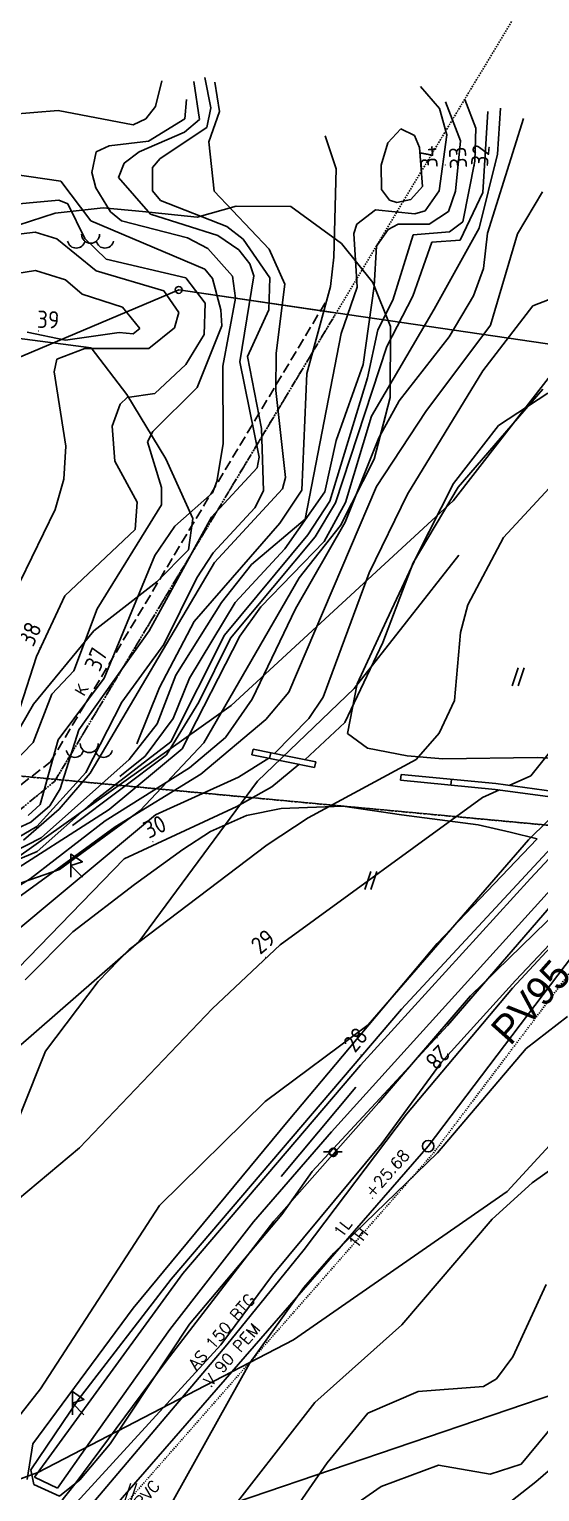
# Model space of a CAD drawing. Header units: metres. Extents: x 139929 to 142176, y 6401995 to 6404420.
# Drawn here: x 140669.6 to 140714, y 6402336.5 to 6402463.5 of the extents above; entities that cross this region are included whole.
import ezdxf
from ezdxf.enums import TextEntityAlignment as Align

# ---------------------------------------------------------------- set-up
doc = ezdxf.new("R2010")
doc.units = ezdxf.units.M
doc.header["$LTSCALE"] = 0.5
for name, pattern in [('DASHED', [0.75, 0.5, -0.25]), ('DASHED2', [0.375, 0.25, -0.125]), ('DGN Style 3', [2.464518, 1.76037, -0.704148]), ('HIDDEN2', [0.1875, 0.125, -0.0625]), ('PHANTOM', [2.5, 1.25, -0.25, 0.25, -0.25, 0.25, -0.25])]:
    doc.linetypes.add(name, pattern=pattern)
doc.layers.get('0').update_dxf_attribs({"color": 1})
for name, color, linetype in [('GE_EL_DETALJ', 250, 'Continuous'), ('M-BEF-BELYSNINGSSTOLPE', 4, 'Continuous'), ('M-BEF-DIKE', 4, 'Dike5'), ('M-BEF-EL', 4, 'ELLEDNING'), ('M-BEF-EL-LUFT', 4, 'ELLEDNING'), ('M-BEF-EL-TEXT', 1, 'Continuous'), ('M-BEF-FORNFYND', 4, 'Continuous'), ('M-BEF-MARKLINJE', 4, 'Continuous'), ('M-BEF-MUR', 4, 'Continuous'), ('M-BEF-NIVÅKURVA-PRIMÄR-0.5M', 12, 'Continuous'), ('M-BEF-NIVÅKURVA-PRIMÄR-1.0M', 12, 'Continuous'), ('M-BEF-OPTO-INFO', 4, 'Continuous'), ('M-BEF-STOLPAR', 4, 'Continuous'), ('M-BEF-TELE', 4, 'TELELEDNING'), ('M-BEF-TELE-INFO', 4, 'Continuous'), ('M-BEF-TELE-TEXT', 1, 'Continuous'), ('M-BEF-VA-S', 4, 'Continuous'), ('M-BEF-VA-TEXT', 1, 'Continuous'), ('M-BEF-VA-V', 4, 'HIDDEN2'), ('M-GR-FASTIGHETSGRÄNS', 3, 'PHANTOM'), ('M-GR-RÄTTIGHETSGRÄNS', 3, 'DASHED')]:
    doc.layers.add(name, color=color, linetype=linetype)
for name, color, linetype, lineweight in [('PRI_LED_LUFTLED_ELNÄT', 249, 'Continuous', 18), ('PRI_MARKSLAG_ÄNG', 100, 'Continuous', 18), ('PRI_VATTEN_DIKE', 170, 'Continuous', 18), ('PRI_VATTEN_PIL', 170, 'Vattenpil', 18)]:
    doc.layers.add(name, color=color, linetype=linetype, lineweight=lineweight)
doc.styles.add('ISO', font='iso.shx', dxfattribs={"height": 2.5})
doc.styles.add('ROMANS', font='romans')
doc.styles.get("Standard").update_dxf_attribs({"font": 'simplex8.shx'})
doc.styles.add('Style-font35', font='font35.shx')
doc.styles.add('Style-font38', font='font38.shx')
doc.linetypes.add('Dike5', pattern='A,1.5,["|",Standard,S=0.5,R=75,X=0,Y=0],1e-06,["|",Standard,S=0.5,R=105,X=0,Y=0],-0.75', length=2.250001)
doc.linetypes.add('ELLEDNING', pattern='A,3,-0.5,["E",Standard,S=0.5,R=0,X=0,Y=-0.25],-0.5', length=4)
doc.linetypes.add('TELELEDNING', pattern='A,3,-0.5,["T",Standard,S=0.5,R=0,X=0,Y=-0.25],-0.5', length=4)
doc.linetypes.add('Vattenpil', pattern='A,0,10,[107,sma.shx,S=1,R=0,X=0,Y=0],0', length=10)

# ---------------------------------------------------------------- blocks, each defined once
blk = doc.blocks.new('PRI_P_FORNL')
blk.add_polyline3d([(-0.166667, -0.5, 0), (-0.166667, 1.5, 0), (0.833333, 0.833334, 0), (-0.166667, 0.5, 0), (0.833333, -0.5, 0)])
blk = doc.blocks.new('PRI_L_ALLM')
for points in [[(-0.3, 0, 0), (-0.8, 0, 0)], [(0.8, 0, 0), (0.3, 0, 0)]]:
    blk.add_polyline3d(points)
blk.add_circle((0, 0), 0.3)
blk = doc.blocks.new('PRI_L_STAM')
blk.add_circle((0, 0), 0.3)
blk = doc.blocks.new('PRI_M_BERG')
for centre, radius, start, end in [((-1.25, 0.43), 0.765, 192.2902, 347.7098), ((0, 0.87), 0.784, 180, 0), ((1.25, 0.43), 0.765, 192.2902, 347.7098)]:
    blk.add_arc(centre, radius, start, end)
blk = doc.blocks.new('PRI_M_ÅKER')
for points in [[(0.26, 1.56, 0), (-0.26, 0, 0)], [(0.78, 1.56, 0), (0.26, 0, 0)]]:
    blk.add_polyline3d(points)
blk = doc.blocks.new('PRI_M_ÄNG')
for points in [[(0.26, 1.56, 0), (-0.26, 0, 0)], [(0.78, 1.56, 0), (0.26, 0, 0)]]:
    blk.add_polyline3d(points)
blk = doc.blocks.new('BAS104DEC101')
at = {"layer": 'GE_EL_DETALJ', "linetype": 'Continuous'}
blk.add_lwpolyline([(0.5, 0), (0.5, 0.05), (0.49, 0.1), (0.48, 0.15), (0.46, 0.2), (0.43, 0.25), (0.41, 0.3), (0.37, 0.33), (0.33, 0.37), (0.3, 0.41), (0.25, 0.43), (0.2, 0.46), (0.15, 0.48), (0.1, 0.49), (0.05, 0.5), (0, 0.5), (-0.05, 0.5), (-0.1, 0.49), (-0.15, 0.48), (-0.2, 0.46), (-0.25, 0.43), (-0.3, 0.41), (-0.33, 0.37), (-0.37, 0.33), (-0.41, 0.3), (-0.43, 0.25), (-0.46, 0.2), (-0.48, 0.15), (-0.49, 0.1), (-0.5, 0.05), (-0.5, 0), (-0.5, -0.05), (-0.49, -0.1), (-0.48, -0.15), (-0.46, -0.2), (-0.43, -0.25), (-0.41, -0.3), (-0.37, -0.33), (-0.33, -0.37), (-0.3, -0.41), (-0.25, -0.43), (-0.2, -0.46), (-0.15, -0.48), (-0.1, -0.49), (-0.05, -0.5), (0, -0.5), (0.05, -0.5), (0.1, -0.49), (0.15, -0.48), (0.2, -0.46), (0.25, -0.43), (0.3, -0.41), (0.33, -0.37), (0.37, -0.33), (0.41, -0.3), (0.43, -0.25), (0.46, -0.2), (0.48, -0.15), (0.49, -0.1), (0.5, -0.05), (0.5, 0)], dxfattribs=at)
blk = doc.blocks.new('BRUNN')
blk.add_circle((0, 0), 0.5)
blk = doc.blocks.new('PRI_NIVÅ_HÖJDPKT')
at = {"color": 0, "linetype": 'Continuous', "lineweight": -3}
blk.add_circle((183, 184), 0.0005, dxfattribs=at)

msp = doc.modelspace()

# ---------------------------------------------------------------- linework, layer by layer
at = {"layer": 'M-BEF-DIKE'}
for p, q in [((140713.2, 6402389.72), (140718.57, 6402395.51)), ((140698.42, 6402373.53), (140713.2, 6402389.72)), ((140715.18, 6402389.02), (140701.93, 6402374.4)), ((140701.93, 6402374.4), (140695.91, 6402367.74)), ((140682.97, 6402355.44), (140698.42, 6402373.53)), ((140698.01, 6402371.61), (140691.51, 6402363.85)), ((140695.91, 6402367.74), (140689.13, 6402359.92)), ((140689.13, 6402359.92), (140681.84, 6402350.57)), ((140670.09, 6402337.76), (140682.97, 6402355.44)), ((140681.84, 6402350.57), (140674.89, 6402340.79)), ((140674.89, 6402340.79), (140672.08, 6402336.78)), ((140672.08, 6402336.78), (140670.09, 6402337.76))]:
    msp.add_line(p, q, dxfattribs=at)
at = {"layer": 'M-BEF-EL', "flags": 128}
msp.add_lwpolyline([(140673.87, 6402327.17), (140670.39, 6402329.64), (140669.66, 6402329.09), (140674.61, 6402334.84), (140686.79, 6402349.23), (140693.53, 6402357.52), (140702.42, 6402369.26), (140711.62, 6402380.21), (140721.18, 6402390.5)], dxfattribs=at)
at = {"layer": 'M-BEF-EL-LUFT', "lineweight": -3}
for p, q in [((140682.62, 6402440.83), (140652.73, 6402428.19)), ((140739.87, 6402432.48), (140682.62, 6402440.83)), ((140654.1, 6402324.2), (140746.74, 6402355.66))]:
    msp.add_line(p, q, dxfattribs=at)
at = {"layer": 'M-BEF-MARKLINJE'}
for p, q in [((140671.89, 6402447.48, 37.87), (140676.04, 6402447.96, 37.24)), ((140676.04, 6402447.96, 37.24), (140679.47, 6402447.63, 36.53)), ((140684.23, 6402447.15, 35.75), (140687.6, 6402448.09, 35.15)), ((140687.6, 6402448.09, 35.15), (140692.37, 6402448.06, 34.74)), ((140692.37, 6402448.06, 34.74), (140696.77, 6402444.86, 33.97)), ((140667.59, 6402446.1, 38.2), (140671.89, 6402447.48, 37.87)), ((140679.47, 6402447.63, 36.53), (140684.23, 6402447.15, 35.75)), ((140696.77, 6402444.86, 33.97), (140699.49, 6402441.46, 33.36)), ((140699.49, 6402441.46, 33.36), (140701.02, 6402437.65, 32.72)), ((140675, 6402435.8, 37.87), (140665.93, 6402436.98, 38.03)), ((140701.02, 6402437.65, 32.72), (140701.01, 6402431.5, 32.42)), ((140706.47, 6402422.52), (140717.67, 6402436.93)), ((140678.1, 6402431.74, 37.67), (140675, 6402435.8, 37.87)), ((140681.5, 6402426.17, 36.92), (140678.1, 6402431.74, 37.67)), ((140701.01, 6402431.5, 32.42), (140699.6, 6402426.13, 32.44)), ((140710.42, 6402429.06, 29.99), (140714.71, 6402431.86, 30)), ((140706.51, 6402424.02, 29.93), (140710.42, 6402429.06, 29.99)), ((140683.85, 6402420.99, 36.52), (140681.5, 6402426.17, 36.92)), ((140699.6, 6402426.13, 32.44), (140696.69, 6402420.36, 32.27)), ((140703.32, 6402417.74, 29.93), (140706.51, 6402424.02, 29.93)), ((140687.17, 6402404.74), (140706.47, 6402422.52)), ((140683.48, 6402418.25, 36.37), (140683.85, 6402420.99, 36.52)), ((140696.69, 6402420.36, 32.27), (140693.1, 6402415.84, 33.26)), ((140680.73, 6402415.47, 36.55), (140683.48, 6402418.25, 36.37)), ((140700.67, 6402412.13, 29.9), (140703.32, 6402417.74, 29.93)), ((140675.24, 6402411.24, 37.55), (140680.73, 6402415.47, 36.55)), ((140693.1, 6402415.84, 33.26), (140684.79, 6402401.49, 31.13)), ((140670.01, 6402404.85, 37.42), (140675.24, 6402411.24, 37.55)), ((140698.14, 6402406.64, 29.83), (140700.67, 6402412.13, 29.9)), ((140697.29, 6402402.3, 29.8), (140698.14, 6402406.64, 29.83)), ((140666.63, 6402399.04, 37.25), (140670.01, 6402404.85, 37.42)), ((140667.23, 6402390.57), (140687.17, 6402404.74)), ((140699.02, 6402401.05, 29.5), (140697.29, 6402402.3, 29.8)), ((140684.79, 6402401.49, 31.13), (140679.28, 6402395.62, 30.99)), ((140702.46, 6402400.38, 29.42), (140699.02, 6402401.05, 29.5)), ((140705.58, 6402400.11, 29.27), (140702.46, 6402400.38, 29.42)), ((140713.76, 6402400.23, 28.81), (140705.58, 6402400.11, 29.27)), ((140719.53, 6402399.88, 28.65), (140713.76, 6402400.23, 28.81)), ((140688.51, 6402395.19, 29.61), (140691.51, 6402395.8, 29.59)), ((140691.51, 6402395.8, 29.59), (140696.88, 6402396.01, 29.36)), ((140696.88, 6402396.01, 29.36), (140701.99, 6402395.24, 29.14)), ((140679.28, 6402395.62, 30.99), (140672.27, 6402390.51, 31.06)), ((140685.39, 6402393.8, 29.63), (140688.51, 6402395.19, 29.61)), ((140701.99, 6402395.24, 29.14), (140708.65, 6402394.37, 28.79)), ((140682.99, 6402392.23, 29.64), (140685.39, 6402393.8, 29.63)), ((140708.65, 6402394.37, 28.79), (140711.42, 6402393.75, 28.65)), ((140711.42, 6402393.75, 28.65), (140713.77, 6402393.17, 28.56)), ((140678.77, 6402389.2, 29.68), (140682.99, 6402392.23, 29.64)), ((140713.77, 6402393.17, 28.56), (140705.07, 6402384.07, 28.55)), ((140672.27, 6402390.51, 31.06), (140667.76, 6402388.94, 31.15)), ((140673.43, 6402385.09, 29.7), (140678.77, 6402389.2, 29.68)), ((140707.99, 6402379.54, 28.17), (140717.05, 6402388.38, 28.31)), ((140732.41, 6402385.65), (140711.15, 6402362.55)), ((140669.28, 6402380.92, 29.78), (140673.43, 6402385.09, 29.7)), ((140705.07, 6402384.07, 28.55), (140692.12, 6402368.68, 28.39)), ((140700.01, 6402370.27, 28.14), (140707.99, 6402379.54, 28.17)), ((140690.9, 6402359.98, 28.11), (140700.01, 6402370.27, 28.14)), ((140692.12, 6402368.68, 28.39), (140678.66, 6402352.43, 28.32)), ((140711.15, 6402362.55), (140692.6, 6402349.67)), ((140681.54, 6402347.81, 27.93), (140690.9, 6402359.98, 28.11)), ((140678.66, 6402352.43, 28.32), (140669.95, 6402340.65, 28.21)), ((140692.6, 6402349.67), (140670.37, 6402338.15)), ((140673.58, 6402337.15, 28.04), (140681.54, 6402347.81, 27.93)), ((140669.95, 6402340.65, 28.21), (140669.46, 6402337.54, 28.15)), ((140670.37, 6402338.15), (140646.96, 6402329.59)), ((140670.59, 6402333.39, 28.1), (140673.58, 6402337.15, 28.04))]:
    msp.add_line(p, q, dxfattribs=at)
at = {"layer": 'M-BEF-MARKLINJE', "lineweight": -3}
for p, q in [((140675, 6402435.8), (140665.93, 6402436.98)), ((140678.1, 6402431.74), (140675, 6402435.8)), ((140681.5, 6402426.17), (140678.1, 6402431.74)), ((140700.61, 6402430), (140699.6, 6402426.13)), ((140683.85, 6402420.99), (140681.5, 6402426.17)), ((140699.6, 6402426.13), (140696.69, 6402420.36)), ((140703.32, 6402417.74), (140705.14, 6402421.32)), ((140683.48, 6402418.25), (140683.85, 6402420.99)), ((140696.69, 6402420.36), (140693.1, 6402415.84)), ((140680.73, 6402415.47), (140683.48, 6402418.25)), ((140700.67, 6402412.13), (140703.32, 6402417.74)), ((140675.24, 6402411.24), (140680.73, 6402415.47)), ((140693.1, 6402415.84), (140684.79, 6402401.49)), ((140670.01, 6402404.85), (140675.24, 6402411.24)), ((140698.14, 6402406.64), (140700.67, 6402412.13)), ((140697.29, 6402402.3), (140698.14, 6402406.64)), ((140666.63, 6402399.04), (140670.01, 6402404.85)), ((140699.02, 6402401.05), (140697.29, 6402402.3)), ((140684.79, 6402401.49), (140679.28, 6402395.62)), ((140702.46, 6402400.38), (140699.02, 6402401.05)), ((140705.58, 6402400.11), (140702.46, 6402400.38)), ((140713.76, 6402400.23), (140705.58, 6402400.11)), ((140716.19, 6402400.08), (140713.76, 6402400.23)), ((140688.51, 6402395.19), (140691.51, 6402395.8)), ((140691.51, 6402395.8), (140696.88, 6402396.01)), ((140696.88, 6402396.01), (140701.99, 6402395.24)), ((140679.28, 6402395.62), (140672.27, 6402390.51)), ((140685.39, 6402393.8), (140688.51, 6402395.19)), ((140701.99, 6402395.24), (140708.65, 6402394.37)), ((140682.99, 6402392.23), (140685.39, 6402393.8)), ((140708.65, 6402394.37), (140711.42, 6402393.75)), ((140711.42, 6402393.75), (140713.77, 6402393.17)), ((140678.77, 6402389.2), (140682.99, 6402392.23)), ((140713.77, 6402393.17), (140705.07, 6402384.07)), ((140672.27, 6402390.51), (140667.76, 6402388.94)), ((140673.43, 6402385.09), (140678.77, 6402389.2)), ((140707.99, 6402379.54), (140717.05, 6402388.38)), ((140669.28, 6402380.92), (140673.43, 6402385.09)), ((140705.07, 6402384.07), (140692.12, 6402368.68)), ((140700.01, 6402370.27), (140707.99, 6402379.54)), ((140690.9, 6402359.98), (140700.01, 6402370.27)), ((140692.12, 6402368.68), (140678.66, 6402352.43)), ((140681.54, 6402347.81), (140690.9, 6402359.98)), ((140678.66, 6402352.43), (140669.95, 6402340.65)), ((140673.58, 6402337.15), (140681.54, 6402347.81)), ((140669.95, 6402340.65), (140669.46, 6402337.54)), ((140670.59, 6402333.39), (140673.58, 6402337.15))]:
    msp.add_line(p, q, dxfattribs=at)
at = {"layer": 'M-BEF-MARKLINJE', "lineweight": -3, "ltscale": 0.8}
for p, q in [((140706.97, 6402417.8), (140697.88, 6402406.21)), ((140697.88, 6402406.21), (140689.48, 6402398.17)), ((140689.48, 6402398.17), (140679.16, 6402384.24)), ((140679.16, 6402384.24), (140668.42, 6402374.89)), ((140713.66, 6402337.34), (140721.53, 6402344.14)), ((140705.19, 6402330.71), (140713.66, 6402337.34))]:
    msp.add_line(p, q, dxfattribs=at)
at = {"layer": 'M-BEF-MUR'}
for p, q in [((140688.98, 6402400.47), (140689.08, 6402400.96)), ((140689.08, 6402400.96), (140692.22, 6402400.31)), ((140692.12, 6402399.82), (140688.98, 6402400.47)), ((140690.51, 6402400.15), (140690.62, 6402400.64)), ((140694.43, 6402399.35), (140692.12, 6402399.82)), ((140692.22, 6402400.31), (140694.53, 6402399.84)), ((140694.53, 6402399.84), (140694.43, 6402399.35)), ((140701.9, 6402398.26, 29.95), (140701.95, 6402398.76, 29.95)), ((140701.95, 6402398.76, 29.95), (140710.19, 6402397.96, 29.41)), ((140706.28, 6402397.83, 29.67), (140706.33, 6402398.33, 29.67)), ((140710.13, 6402397.46, 29.41), (140701.9, 6402398.26, 29.95)), ((140715.13, 6402396.79, 29.03), (140710.13, 6402397.46, 29.41)), ((140710.19, 6402397.96, 29.41), (140715.23, 6402397.28, 29.03))]:
    msp.add_line(p, q, dxfattribs=at)
at = {"layer": 'M-BEF-MUR', "lineweight": -3}
for p, q in [((140688.98, 6402400.47), (140689.08, 6402400.96)), ((140689.08, 6402400.96), (140692.22, 6402400.31)), ((140692.12, 6402399.82), (140688.98, 6402400.47)), ((140690.51, 6402400.15), (140690.62, 6402400.64)), ((140694.43, 6402399.35), (140692.12, 6402399.82)), ((140692.22, 6402400.31), (140694.53, 6402399.84)), ((140694.53, 6402399.84), (140694.43, 6402399.35)), ((140701.9, 6402398.26), (140701.95, 6402398.76)), ((140701.95, 6402398.76), (140710.19, 6402397.96)), ((140706.28, 6402397.83), (140706.33, 6402398.33)), ((140710.13, 6402397.46), (140701.9, 6402398.26)), ((140715.13, 6402396.79), (140710.13, 6402397.46)), ((140710.19, 6402397.96), (140715.23, 6402397.28))]:
    msp.add_line(p, q, dxfattribs=at)
at = {"layer": 'M-BEF-NIVÅKURVA-PRIMÄR-0.5M', "linetype": 'Continuous', "lineweight": -3}
for p, q in [((140680.59, 6402456.74, 37.5), (140681.15, 6402458.98, 37.5)), ((140684.42, 6402455.62, 36.5), (140683.93, 6402458.92, 36.5)), ((140686.15, 6402456.31, 35.5), (140685.77, 6402458.85, 35.5)), ((140679.77, 6402455.69, 37.5), (140680.59, 6402456.74, 37.5)), ((140707.12, 6402453.76, 33.5), (140705.8, 6402457.15, 33.5)), ((140667.9, 6402456.06, 37.5), (140672.14, 6402456.41, 37.5)), ((140672.14, 6402456.41, 37.5), (140678.65, 6402455.17, 37.5)), ((140678.65, 6402455.17, 37.5), (140679.77, 6402455.69, 37.5)), ((140683.11, 6402454.53, 36.5), (140684.42, 6402455.62, 36.5)), ((140685.25, 6402453.67, 35.5), (140686.15, 6402456.31, 35.5)), ((140709.05, 6402449.29, 32.5), (140709.48, 6402456.31, 32.5)), ((140709.46, 6402445.75, 31.5), (140712.57, 6402455.72, 31.5)), ((140679.17, 6402452.82, 36.5), (140683.11, 6402454.53, 36.5)), ((140696.29, 6402451.35, 34.5), (140695.36, 6402454.21, 34.5)), ((140701.91, 6402454.81, 34.5), (140700.8, 6402453.6, 34.5)), ((140703.11, 6402454.22, 34.5), (140701.91, 6402454.81, 34.5)), ((140703.54, 6402453.18, 34.5), (140703.11, 6402454.22, 34.5)), ((140685.69, 6402449.41, 35.5), (140685.25, 6402453.67, 35.5)), ((140700.8, 6402453.6, 34.5), (140700.2, 6402451.65, 34.5)), ((140703.82, 6402449.81, 34.5), (140703.54, 6402453.18, 34.5)), ((140706.68, 6402449.39, 33.5), (140707.12, 6402453.76, 33.5)), ((140677.38, 6402450.58, 36.5), (140677.87, 6402451.83, 36.5)), ((140677.87, 6402451.83, 36.5), (140679.17, 6402452.82, 36.5)), ((140672.38, 6402450.28, 37.5), (140665.62, 6402451.25, 37.5)), ((140680.16, 6402447.39, 36.5), (140677.38, 6402450.58, 36.5)), ((140696.11, 6402443.66, 34.5), (140696.29, 6402451.35, 34.5)), ((140700.2, 6402451.65, 34.5), (140700.25, 6402449.54, 34.5)), ((140674.97, 6402446.82, 37.5), (140672.38, 6402450.28, 37.5)), ((140690.47, 6402444.37, 35.5), (140685.69, 6402449.41, 35.5)), ((140700.25, 6402449.54, 34.5), (140700.94, 6402448.61, 34.5)), ((140702.78, 6402448.68, 34.5), (140703.82, 6402449.81, 34.5)), ((140706.07, 6402447.64, 33.5), (140706.68, 6402449.39, 33.5)), ((140707.07, 6402445.14, 32.5), (140709.05, 6402449.29, 32.5)), ((140700.94, 6402448.61, 34.5), (140701.58, 6402448.42, 34.5)), ((140701.58, 6402448.42, 34.5), (140702.78, 6402448.68, 34.5)), ((140684.88, 6402442.62, 37.5), (140674.97, 6402446.82, 37.5)), ((140686.01, 6402445.55, 36.5), (140680.16, 6402447.39, 36.5)), ((140704.38, 6402446.53, 33.5), (140706.07, 6402447.64, 33.5)), ((140670.14, 6402445.84, 38.5), (140661.34, 6402444.81, 38.5)), ((140672.04, 6402445.25, 38.5), (140670.14, 6402445.84, 38.5)), ((140687.85, 6402444.31, 36.5), (140686.01, 6402445.55, 36.5)), ((140699.81, 6402444.62, 33.5), (140700.81, 6402446.08, 33.5)), ((140700.81, 6402446.08, 33.5), (140701.69, 6402446.53, 33.5)), ((140701.69, 6402446.53, 33.5), (140704.38, 6402446.53, 33.5)), ((140709.1, 6402442.69, 31.5), (140709.46, 6402445.75, 31.5)), ((140675.45, 6402442.47, 38.5), (140672.04, 6402445.25, 38.5)), ((140688.79, 6402443.1, 36.5), (140687.85, 6402444.31, 36.5)), ((140691.84, 6402441.34, 35.5), (140690.47, 6402444.37, 35.5)), ((140699.6, 6402441.15, 33.5), (140699.81, 6402444.62, 33.5)), ((140702.97, 6402440.29, 32.5), (140704.63, 6402444.96, 32.5)), ((140704.63, 6402444.96, 32.5), (140707.07, 6402445.14, 32.5)), ((140689.16, 6402442.06, 36.5), (140688.79, 6402443.1, 36.5)), ((140695.8, 6402441.12, 34.5), (140696.11, 6402443.66, 34.5)), ((140681.33, 6402440.74, 38.5), (140675.45, 6402442.47, 38.5)), ((140685.56, 6402441.81, 37.5), (140684.88, 6402442.62, 37.5)), ((140686.29, 6402439.09, 37.5), (140685.56, 6402441.81, 37.5)), ((140687.93, 6402434.59, 36.5), (140689.16, 6402442.06, 36.5)), ((140708.25, 6402440.3, 31.5), (140709.1, 6402442.69, 31.5)), ((140682.64, 6402438.88, 38.5), (140681.33, 6402440.74, 38.5)), ((140691.09, 6402435.34, 35.5), (140691.84, 6402441.34, 35.5)), ((140693.74, 6402433.56, 34.5), (140695.8, 6402441.12, 34.5)), ((140698.64, 6402434.34, 33.5), (140699.6, 6402441.15, 33.5)), ((140700.71, 6402435.9, 32.5), (140702.97, 6402440.29, 32.5)), ((140706.12, 6402436.75, 31.5), (140708.25, 6402440.3, 31.5)), ((140713.4, 6402439.44, 30.5), (140715.71, 6402440.33, 30.5)), ((140686.36, 6402437.71, 37.5), (140686.29, 6402439.09, 37.5)), ((140709.06, 6402433.79, 30.5), (140713.4, 6402439.44, 30.5)), ((140682.25, 6402437.53, 38.5), (140682.64, 6402438.88, 38.5)), ((140684.21, 6402432.35, 37.5), (140686.36, 6402437.71, 37.5)), ((140680.02, 6402435.74, 38.5), (140682.25, 6402437.53, 38.5)), ((140701.78, 6402431.2, 31.5), (140706.12, 6402436.75, 31.5)), ((140672.04, 6402434.82, 38.5), (140674.45, 6402435.73, 38.5)), ((140674.45, 6402435.73, 38.5), (140680.02, 6402435.74, 38.5)), ((140691.06, 6402432.1, 35.5), (140691.09, 6402435.34, 35.5)), ((140696.24, 6402422.33, 32.5), (140700.71, 6402435.9, 32.5)), ((140671.8, 6402433.71, 38.5), (140672.04, 6402434.82, 38.5)), ((140689.62, 6402426.3, 36.5), (140687.93, 6402434.59, 36.5)), ((140696.3, 6402427.74, 33.5), (140698.64, 6402434.34, 33.5)), ((140672.81, 6402427.26, 38.5), (140671.8, 6402433.71, 38.5)), ((140693.32, 6402423.45, 34.5), (140693.74, 6402433.56, 34.5)), ((140702.5, 6402423.08, 30.5), (140709.06, 6402433.79, 30.5)), ((140680.36, 6402428.53, 37.5), (140684.21, 6402432.35, 37.5)), ((140691.89, 6402424.53, 35.5), (140691.06, 6402432.1, 35.5)), ((140700.01, 6402427.97, 31.5), (140701.78, 6402431.2, 31.5)), ((140679.91, 6402427.63, 37.5), (140680.36, 6402428.53, 37.5)), ((140681.12, 6402423.68, 37.5), (140679.91, 6402427.63, 37.5)), ((140695.31, 6402423.29, 33.5), (140696.3, 6402427.74, 33.5)), ((140697.09, 6402420.67, 31.5), (140700.01, 6402427.97, 31.5)), ((140672.64, 6402424.39, 38.5), (140672.81, 6402427.26, 38.5)), ((140689.44, 6402425.38, 36.5), (140689.62, 6402426.3, 36.5)), ((140685.46, 6402421.09, 36.5), (140689.44, 6402425.38, 36.5)), ((140671.89, 6402421.77, 38.5), (140672.64, 6402424.39, 38.5)), ((140691.65, 6402423.57, 35.5), (140691.89, 6402424.53, 35.5)), ((140710.85, 6402419.34, 29.5), (140715.2, 6402424.03, 29.5)), ((140681.12, 6402422.16, 37.5), (140681.12, 6402423.68, 37.5)), ((140685.72, 6402417.15, 35.5), (140691.65, 6402423.57, 35.5)), ((140691.41, 6402420.57, 34.5), (140693.32, 6402423.45, 34.5)), ((140691.85, 6402418.35, 33.5), (140695.31, 6402423.29, 33.5)), ((140699.18, 6402416.27, 30.5), (140702.5, 6402423.08, 30.5)), ((140665.01, 6402407.67, 38.5), (140671.89, 6402421.77, 38.5)), ((140675.54, 6402413.13, 37.5), (140681.12, 6402422.16, 37.5)), ((140694.48, 6402419.4, 32.5), (140696.24, 6402422.33, 32.5)), ((140680.06, 6402411.22, 36.5), (140685.46, 6402421.09, 36.5)), ((140683.95, 6402412.03, 34.5), (140691.41, 6402420.57, 34.5)), ((140692.78, 6402413.14, 31.5), (140697.09, 6402420.67, 31.5)), ((140687.12, 6402410.58, 32.5), (140694.48, 6402419.4, 32.5)), ((140707.76, 6402413.48, 29.5), (140710.85, 6402419.34, 29.5)), ((140687.52, 6402413.69, 33.5), (140691.85, 6402418.35, 33.5)), ((140674.91, 6402398.86, 35.5), (140685.72, 6402417.15, 35.5)), ((140695.17, 6402405.47, 30.5), (140699.18, 6402416.27, 30.5)), ((140683.55, 6402407.11, 33.5), (140687.52, 6402413.69, 33.5)), ((140673.5, 6402407.76, 37.5), (140675.54, 6402413.13, 37.5)), ((140688.99, 6402405.29, 31.5), (140692.78, 6402413.14, 31.5)), ((140707.11, 6402411.09, 29.5), (140707.76, 6402413.48, 29.5)), ((140673.94, 6402402.63, 36.5), (140680.06, 6402411.22, 36.5)), ((140680.94, 6402406.31, 34.5), (140683.95, 6402412.03, 34.5)), ((140706.6, 6402405.17, 29.5), (140707.11, 6402411.09, 29.5)), ((140684.38, 6402405.02, 32.5), (140687.12, 6402410.58, 32.5)), ((140671.59, 6402405.73, 37.5), (140673.5, 6402407.76, 37.5)), ((140678.97, 6402401.42, 34.5), (140680.94, 6402406.31, 34.5)), ((140682.14, 6402403.61, 33.5), (140683.55, 6402407.11, 33.5)), ((140669.98, 6402401.54, 37.5), (140671.59, 6402405.73, 37.5)), ((140681.55, 6402400.45, 32.5), (140684.38, 6402405.02, 32.5)), ((140686.68, 6402401.96, 31.5), (140688.99, 6402405.29, 31.5)), ((140693.93, 6402403.62, 30.5), (140695.17, 6402405.47, 30.5)), ((140705.26, 6402402.34, 29.5), (140706.6, 6402405.17, 29.5)), ((140679.69, 6402400.36, 33.5), (140682.14, 6402403.61, 33.5)), ((140690.94, 6402400.58, 30.5), (140693.93, 6402403.62, 30.5)), ((140672.31, 6402397.52, 36.5), (140673.94, 6402402.63, 36.5)), ((140703.26, 6402400.05, 29.5), (140705.26, 6402402.34, 29.5)), ((140667.15, 6402398.65, 37.5), (140669.98, 6402401.54, 37.5)), ((140683.56, 6402399.33, 31.5), (140686.68, 6402401.96, 31.5)), ((140673.39, 6402394.33, 32.5), (140681.55, 6402400.45, 32.5)), ((140677.5, 6402398.58, 33.5), (140679.69, 6402400.36, 33.5)), ((140687.81, 6402398.51, 30.5), (140690.44, 6402400.17, 30.5)), ((140693.86, 6402394.98, 29.5), (140703.26, 6402400.05, 29.5)), ((140672.22, 6402395.74, 35.5), (140674.91, 6402398.86, 35.5)), ((140676.23, 6402394.74, 31.5), (140683.56, 6402399.33, 31.5)), ((140680.61, 6402395.25, 30.5), (140687.81, 6402398.51, 30.5)), ((140671.42, 6402396.03, 36.5), (140672.31, 6402397.52, 36.5)), ((140669.78, 6402394.61, 36.5), (140671.42, 6402396.03, 36.5)), ((140713.01, 6402393.09, 28.5), (140716.42, 6402396.42, 28.5)), ((140666.62, 6402383.62, 30.5), (140680.61, 6402395.25, 30.5)), ((140667.87, 6402393.74, 36.5), (140669.78, 6402394.61, 36.5)), ((140669.14, 6402393.05, 35.5), (140672.22, 6402395.74, 35.5)), ((140669.72, 6402389.69, 31.5), (140676.23, 6402394.74, 31.5)), ((140690.31, 6402392.66, 29.5), (140693.86, 6402394.98, 29.5)), ((140678.3, 6402383.56, 29.5), (140690.31, 6402392.66, 29.5)), ((140699.08, 6402377.02, 28.5), (140713.01, 6402393.09, 28.5)), ((140660.93, 6402384.29, 31.5), (140669.72, 6402389.69, 31.5)), ((140675.61, 6402380.77, 29.5), (140678.3, 6402383.56, 29.5)), ((140671.05, 6402374.74, 29.5), (140675.61, 6402380.77, 29.5)), ((140690.13, 6402370.37, 28.5), (140699.08, 6402377.02, 28.5)), ((140716.41, 6402377.73, 28.5), (140712.83, 6402374.96, 28.5)), ((140666.7, 6402363.9, 29.5), (140671.05, 6402374.74, 29.5)), ((140712.83, 6402374.96, 28.5), (140705.1, 6402365.91, 28.5)), ((140680.95, 6402361.32, 28.5), (140690.13, 6402370.37, 28.5)), ((140705.1, 6402365.91, 28.5), (140696.09, 6402357.2, 28.5)), ((140670.61, 6402345.41, 28.5), (140680.95, 6402361.32, 28.5)), ((140696.09, 6402357.2, 28.5), (140693.48, 6402354.21, 28.5)), ((140693.48, 6402354.21, 28.5), (140688.77, 6402347.61, 28.5)), ((140714.56, 6402354.46, 29.5), (140711.67, 6402348.19, 29.5)), ((140688.77, 6402347.61, 28.5), (140681.34, 6402334.26, 28.5)), ((140711.67, 6402348.19, 29.5), (140710.24, 6402346.27, 29.5)), ((140710.24, 6402346.27, 29.5), (140709.11, 6402345.62, 29.5)), ((140665.17, 6402338.51, 28.5), (140670.61, 6402345.41, 28.5)), ((140703.42, 6402345.17, 29.5), (140699.06, 6402343.3, 29.5)), ((140709.11, 6402345.62, 29.5), (140703.42, 6402345.17, 29.5)), ((140699.06, 6402343.3, 29.5), (140695.52, 6402338.99, 29.5)), ((140695.52, 6402338.99, 29.5), (140689.23, 6402329.91, 29.5))]:
    msp.add_line(p, q, dxfattribs=at)
at = {"layer": 'M-BEF-NIVÅKURVA-PRIMÄR-1.0M', "linetype": 'Continuous', "lineweight": -3}
for p, q in [((140685.4, 6402456.64, 36), (140684.88, 6402459.26, 36)), ((140705.27, 6402456.58, 34), (140703.63, 6402458.5, 34)), ((140683.16, 6402455.67, 37), (140683.31, 6402457.37, 37)), ((140708.45, 6402454.88, 33), (140707.48, 6402457.36, 33)), ((140680, 6402453.74, 37), (140683.16, 6402455.67, 37)), ((140685.05, 6402454.93, 36), (140685.4, 6402456.64, 36)), ((140705.93, 6402454.29, 34), (140705.27, 6402456.58, 34)), ((140710.33, 6402452.6, 32), (140710.59, 6402456.62, 32)), ((140681, 6402452.25, 36), (140685.05, 6402454.93, 36)), ((140705.25, 6402449.43, 34), (140705.93, 6402454.29, 34)), ((140708.34, 6402452.01, 33), (140708.45, 6402454.88, 33)), ((140675.45, 6402452.82, 37), (140676.58, 6402453.35, 37)), ((140676.58, 6402453.35, 37), (140680, 6402453.74, 37)), ((140675.07, 6402451.03, 37), (140675.45, 6402452.82, 37)), ((140680.35, 6402451.46, 36), (140681, 6402452.25, 36)), ((140707.32, 6402446.73, 33), (140708.34, 6402452.01, 33)), ((140708.73, 6402446.19, 32), (140710.33, 6402452.6, 32)), ((140675.41, 6402449.7, 37), (140675.07, 6402451.03, 37)), ((140680.34, 6402449.42, 36), (140680.35, 6402451.46, 36)), ((140676.69, 6402447.6, 37), (140675.41, 6402449.7, 37)), ((140681.05, 6402448.58, 36), (140680.34, 6402449.42, 36)), ((140704.04, 6402447.69, 34), (140705.25, 6402449.43, 34)), ((140712.05, 6402445.71, 31), (140714.24, 6402449.34, 31)), ((140672.2, 6402448.63, 38), (140664.97, 6402447.95, 38)), ((140672.98, 6402448.3, 38), (140672.2, 6402448.63, 38)), ((140674.47, 6402445.3, 38), (140672.98, 6402448.3, 38)), ((140686.81, 6402446.33, 36), (140681.05, 6402448.58, 36)), ((140677.64, 6402446.82, 37), (140676.69, 6402447.6, 37)), ((140683.38, 6402445.36, 37), (140677.64, 6402446.82, 37)), ((140698.11, 6402446.54, 34), (140699.73, 6402447.77, 34)), ((140699.73, 6402447.77, 34), (140703.14, 6402447.44, 34)), ((140703.14, 6402447.44, 34), (140704.04, 6402447.69, 34)), ((140706.16, 6402445.86, 33), (140707.32, 6402446.73, 33)), ((140685.14, 6402444.42, 37), (140683.38, 6402445.36, 37)), ((140688.22, 6402445.23, 36), (140686.81, 6402446.33, 36)), ((140697.85, 6402445.72, 34), (140698.11, 6402446.54, 34)), ((140698.14, 6402441.08, 34), (140697.85, 6402445.72, 34)), ((140701.22, 6402439.95, 33), (140702.99, 6402445.62, 33)), ((140702.99, 6402445.62, 33), (140706.16, 6402445.86, 33)), ((140704.82, 6402439.15, 32), (140708.73, 6402446.19, 32)), ((140709.72, 6402437.76, 31), (140712.05, 6402445.71, 31)), ((140676.32, 6402443.51, 38), (140674.47, 6402445.3, 38)), ((140687.29, 6402442.01, 37), (140685.14, 6402444.42, 37)), ((140690.53, 6402441.89, 36), (140688.22, 6402445.23, 36)), ((140683.24, 6402441.88, 38), (140676.32, 6402443.51, 38)), ((140670.17, 6402442.52, 39), (140667.82, 6402442.14, 39)), ((140672.77, 6402441.71, 39), (140670.17, 6402442.52, 39)), ((140674.23, 6402440.46, 39), (140672.77, 6402441.71, 39)), ((140684.91, 6402439.69, 38), (140683.24, 6402441.88, 38)), ((140687.56, 6402440.11, 37), (140687.29, 6402442.01, 37)), ((140690.45, 6402439.1, 36), (140690.53, 6402441.89, 36)), ((140677.72, 6402439.32, 39), (140674.23, 6402440.46, 39)), ((140696.75, 6402437.05, 34), (140698.14, 6402441.08, 34)), ((140679.24, 6402437.48, 39), (140677.72, 6402439.32, 39)), ((140684.83, 6402436.97, 38), (140684.91, 6402439.69, 38)), ((140686.46, 6402434.2, 37), (140687.56, 6402440.11, 37)), ((140688.61, 6402435.06, 36), (140690.45, 6402439.1, 36)), ((140699.37, 6402429.86, 32), (140704.82, 6402439.15, 32)), ((140699.93, 6402437.37, 33), (140701.22, 6402439.95, 33)), ((140704.1, 6402430.27, 31), (140709.72, 6402437.76, 31)), ((140669.46, 6402437.16, 39), (140672.78, 6402436.45, 39)), ((140672.78, 6402436.45, 39), (140677.44, 6402437.13, 39)), ((140677.44, 6402437.13, 39), (140678.66, 6402437, 39)), ((140678.66, 6402437, 39), (140679.24, 6402437.48, 39)), ((140683.25, 6402434.34, 38), (140684.83, 6402436.97, 38)), ((140693.6, 6402420.92, 34), (140696.75, 6402437.05, 34)), ((140699.02, 6402433.19, 33), (140699.93, 6402437.37, 33)), ((140680.54, 6402431.84, 38), (140683.25, 6402434.34, 38)), ((140686.48, 6402427.47, 37), (140686.46, 6402434.2, 37)), ((140689.8, 6402428.79, 36), (140688.61, 6402435.06, 36)), ((140695.75, 6402422.49, 33), (140699.02, 6402433.19, 33)), ((140677.54, 6402430.92, 38), (140678.13, 6402431.48, 38)), ((140678.13, 6402431.48, 38), (140680.54, 6402431.84, 38)), ((140706.92, 6402423.71, 30), (140714.27, 6402432.2, 30)), ((140676.85, 6402429, 38), (140677.54, 6402430.92, 38)), ((140699.8, 6402423.77, 31), (140704.1, 6402430.27, 31)), ((140677.08, 6402425.97, 38), (140676.85, 6402429, 38)), ((140697.1, 6402422.37, 32), (140699.37, 6402429.86, 32)), ((140689.99, 6402423.38, 36), (140689.8, 6402428.79, 36)), ((140685.92, 6402424.18, 37), (140686.48, 6402427.47, 37)), ((140679.01, 6402422.41, 38), (140677.08, 6402425.97, 38)), ((140685.55, 6402423.22, 37), (140685.92, 6402424.18, 37)), ((140692.18, 6402405.9, 31), (140699.8, 6402423.77, 31)), ((140682.27, 6402420.32, 37), (140685.55, 6402423.22, 37)), ((140689.22, 6402421.91, 36), (140689.99, 6402423.38, 36)), ((140693.85, 6402419.55, 33), (140695.75, 6402422.49, 33)), ((140703, 6402417.14, 30), (140706.92, 6402423.71, 30)), ((140678.84, 6402420.04, 38), (140679.01, 6402422.41, 38)), ((140685.6, 6402417.99, 36), (140689.22, 6402421.91, 36)), ((140695.25, 6402418.99, 32), (140697.1, 6402422.37, 32)), ((140672.71, 6402414.26, 38), (140678.84, 6402420.04, 38)), ((140680.53, 6402417.77, 37), (140682.27, 6402420.32, 37)), ((140688.95, 6402416.98, 34), (140693.6, 6402420.92, 34)), ((140686.61, 6402410.86, 33), (140693.85, 6402419.55, 33)), ((140689.76, 6402413.32, 32), (140695.25, 6402418.99, 32)), ((140676.14, 6402407.13, 37), (140680.53, 6402417.77, 37)), ((140684.18, 6402415.83, 36), (140685.6, 6402417.99, 36)), ((140686.34, 6402413.7, 34), (140688.95, 6402416.98, 34)), ((140700.37, 6402410.22, 30), (140703, 6402417.14, 30)), ((140681.32, 6402410.03, 36), (140684.18, 6402415.83, 36)), ((140670.25, 6402408.99, 38), (140672.71, 6402414.26, 38)), ((140682.38, 6402407.37, 34), (140686.34, 6402413.7, 34)), ((140687.93, 6402410.77, 32), (140689.76, 6402413.32, 32)), ((140677.67, 6402405.02, 36), (140681.32, 6402410.03, 36)), ((140681.94, 6402401.59, 33), (140686.61, 6402410.86, 33)), ((140682.92, 6402400.99, 32), (140687.93, 6402410.77, 32)), ((140697.06, 6402403.27, 30), (140700.37, 6402410.22, 30)), ((140668.83, 6402404.59, 38), (140670.25, 6402408.99, 38)), ((140680.76, 6402403.16, 34), (140682.38, 6402407.37, 34)), ((140672.14, 6402401.75, 37), (140676.14, 6402407.13, 37)), ((140674.56, 6402398.93, 36), (140677.67, 6402405.02, 36)), ((140690.2, 6402403.54, 31), (140692.18, 6402405.9, 31)), ((140684.54, 6402398.78, 31), (140690.2, 6402403.54, 31)), ((140678.32, 6402400.07, 34), (140680.76, 6402403.16, 34)), ((140693.58, 6402400.03, 30), (140697.06, 6402403.27, 30)), ((140713.22, 6402398.64, 29), (140716.85, 6402403.18, 29)), ((140670.57, 6402396.14, 37), (140672.14, 6402401.75, 37)), ((140675.2, 6402396.42, 33), (140681.94, 6402401.59, 33)), ((140676.58, 6402395.72, 32), (140682.92, 6402400.99, 32)), ((140670.66, 6402393.25, 34), (140678.32, 6402400.07, 34)), ((140690.72, 6402397.69, 30), (140693.06, 6402399.63, 30)), ((140670.3, 6402394.23, 36), (140674.56, 6402398.93, 36)), ((140677.11, 6402394.2, 31), (140684.54, 6402398.78, 31)), ((140711.35, 6402397.8, 29), (140713.22, 6402398.64, 29)), ((140687.66, 6402395.97, 30), (140690.72, 6402397.69, 30)), ((140720.02, 6402397.84, 28), (140701.99, 6402378.38, 28)), ((140709.03, 6402396.75, 29), (140710.49, 6402397.41, 29)), ((140669.53, 6402395.2, 37), (140670.57, 6402396.14, 37)), ((140670.33, 6402392.08, 33), (140675.2, 6402396.42, 33)), ((140677.89, 6402391.44, 30), (140687.66, 6402395.97, 30)), ((140691.43, 6402383.96, 29), (140709.03, 6402396.75, 29)), ((140666.15, 6402389.05, 32), (140676.58, 6402395.72, 32)), ((140662.77, 6402389.22, 34), (140670.66, 6402393.25, 34)), ((140664.92, 6402385.34, 31), (140677.11, 6402394.2, 31)), ((140668.17, 6402392.99, 36), (140670.3, 6402394.23, 36)), ((140664.67, 6402389.69, 33), (140670.33, 6402392.08, 33)), ((140666.81, 6402380.07, 30), (140677.89, 6402391.44, 30)), ((140705.97, 6402376.96, 28), (140718.59, 6402391.55, 28)), ((140685.56, 6402378.44, 29), (140691.43, 6402383.96, 29)), ((140674.01, 6402366.35, 29), (140685.56, 6402378.44, 29)), ((140701.99, 6402378.38, 28), (140681.97, 6402354.95, 28)), ((140694.21, 6402364.29, 28), (140705.97, 6402376.96, 28)), ((140665.9, 6402359.56, 29), (140674.01, 6402366.35, 29)), ((140717.09, 6402365.98, 29), (140713.34, 6402363.31, 29)), ((140691.59, 6402360.56, 28), (140694.21, 6402364.29, 28)), ((140713.34, 6402363.31, 29), (140709.87, 6402360.16, 29)), ((140683.55, 6402351.04, 28), (140691.59, 6402360.56, 28)), ((140709.87, 6402360.16, 29), (140702, 6402350.97, 29)), ((140681.97, 6402354.95, 28), (140673.87, 6402344.47, 28)), ((140676.67, 6402340.63, 28), (140683.55, 6402351.04, 28)), ((140702, 6402350.97, 29), (140694.45, 6402344.23, 29)), ((140673.87, 6402344.47, 28), (140669.76, 6402338.38, 28)), ((140694.45, 6402344.23, 29), (140684.47, 6402331.43, 29)), ((140716.89, 6402344.34, 30), (140712.39, 6402338.88, 30)), ((140674.02, 6402337.51, 28), (140676.67, 6402340.63, 28)), ((140705.2, 6402338.8, 30), (140700.21, 6402336.95, 30)), ((140709.68, 6402338.01, 30), (140705.2, 6402338.8, 30)), ((140712.39, 6402338.88, 30), (140709.68, 6402338.01, 30)), ((140669.76, 6402338.38, 28), (140670.02, 6402337.1, 28)), ((140672.25, 6402336.09, 28), (140674.02, 6402337.51, 28)), ((140670.02, 6402337.1, 28), (140672.25, 6402336.09, 28)), ((140700.21, 6402336.95, 30), (140697.85, 6402335.3, 30))]:
    msp.add_line(p, q, dxfattribs=at)
at = {"layer": 'M-BEF-TELE', "linetype": 'Continuous'}
for p, q in [((140717.84, 6402387.18), (140711.9, 6402380.86)), ((140711.9, 6402380.86), (140705.47, 6402373.79)), ((140705.47, 6402373.79), (140700.26, 6402366.73)), ((140700.26, 6402366.73), (140690.77, 6402355.29)), ((140690.77, 6402355.29), (140686.27, 6402349.25)), ((140673.77, 6402335.59), (140686.27, 6402349.25))]:
    msp.add_line(p, q, dxfattribs=at)
at = {"layer": 'M-BEF-TELE-INFO', "linetype": 'DGN Style 3'}
for p, q in [((140671.47, 6402399.84), (140695.46, 6402439.89)), ((140652.29, 6402385.11), (140671.47, 6402399.84))]:
    msp.add_line(p, q, dxfattribs=at)
at = {"layer": 'M-BEF-VA-S'}
for points in [[(140730.84, 6402401.45, 25.94), (140704.3, 6402366.49, 25.68)], [(140673.26, 6402330.85, 0), (140704.3, 6402366.49, 0)]]:
    msp.add_polyline3d(points, dxfattribs=at)
at = {"layer": 'M-BEF-VA-TEXT'}
for points in [[(140699.44, 6402361.93, 0), (140699.5, 6402362.01, 0)], [(140684.14, 6402346.98, 0), (140684.21, 6402347.06, 0)], [(140685.44, 6402345.6, 0), (140685.51, 6402345.67, 0)]]:
    msp.add_polyline3d(points, dxfattribs=at)
at = {"layer": 'M-BEF-VA-V'}
msp.add_polyline3d([(140626.85, 6402271.46, 0), (140634.79, 6402282.98, 0), (140641.6, 6402292.42, 0), (140648.21, 6402301.39, 0), (140651.47, 6402305.37, 0), (140654.02, 6402308.5, 0), (140672.23, 6402329.22, 0), (140673.75, 6402330.6, 0), (140704.76, 6402365.89, 0), (140719.81, 6402385.78, 0), (140731.75, 6402401.08, 0), (140745.84, 6402426.18, 0), (140746.33, 6402427.04, 0), (140758.7, 6402449.03, 0), (140771.16, 6402469.34, 0), (140771.63, 6402480.66, 0), (140772.01, 6402495.51, 0), (140774.94, 6402544.85, 0), (140775.86, 6402560.32, 0), (140780.7, 6402567.97, 0)], dxfattribs=at)
at = {"layer": 'M-GR-FASTIGHETSGRÄNS'}
for p, q in [((140671.83, 6402398.16), (140696.15, 6402438.57)), ((140719.41, 6402393.91), (140628.02, 6402402.41)), ((140747.37, 6402391.31), (140652.44, 6402400.14)), ((140652.26, 6402382.11), (140671.83, 6402398.16))]:
    msp.add_line(p, q, dxfattribs=at)
at = {"layer": 'M-GR-RÄTTIGHETSGRÄNS', "color": 1, "linetype": 'DASHED2', "lineweight": -3}
for p, q in [((140721.4, 6402480.51), (140671.83, 6402398.16)), ((140671.83, 6402398.16), (140652.26, 6402382.11))]:
    msp.add_line(p, q, dxfattribs=at)
at = {"layer": 'PRI_LED_LUFTLED_ELNÄT', "lineweight": -3}
for p, q in [((140682.62, 6402440.83), (140652.73, 6402428.19)), ((140695.99, 6402438.88), (140682.62, 6402440.83)), ((140654.1, 6402324.2), (140740.44, 6402353.52))]:
    msp.add_line(p, q, dxfattribs=at)
at = {"layer": 'PRI_VATTEN_DIKE', "color": 1, "linetype": 'Continuous', "lineweight": -3}
for p, q in [((140713.2, 6402389.72, 27.83), (140718.85, 6402395.8, 27.82)), ((140698.42, 6402373.53), (140713.2, 6402389.72)), ((140715.18, 6402389.02, 27.68), (140701.93, 6402374.4, 27.68)), ((140701.93, 6402374.4), (140695.91, 6402367.74)), ((140682.97, 6402355.44), (140698.42, 6402373.53)), ((140695.91, 6402367.74), (140689.13, 6402359.92)), ((140689.13, 6402359.92), (140681.84, 6402350.57)), ((140670.09, 6402337.76), (140682.97, 6402355.44)), ((140681.84, 6402350.57), (140674.89, 6402340.79)), ((140674.89, 6402340.79), (140672.08, 6402336.78)), ((140672.08, 6402336.78), (140670.09, 6402337.76))]:
    msp.add_line(p, q, dxfattribs=at)
at = {"layer": 'PRI_VATTEN_PIL', "color": 1, "linetype": 'Continuous', "lineweight": -3}
msp.add_line((140698.01, 6402371.61), (140691.51, 6402363.85), dxfattribs=at)

# ---------------------------------------------------------------- block references
at = {"layer": 'M-BEF-BELYSNINGSSTOLPE'}
msp.add_blockref('PRI_L_ALLM', (140696.01, 6402365.99), dxfattribs=at)
msp.add_blockref('PRI_L_ALLM', (140696.01, 6402365.99), dxfattribs=at)
at = {"layer": 'M-BEF-FORNFYND', "lineweight": -3}
for p in [(140673.42, 6402390.35), (140673.55, 6402343.67)]:
    msp.add_blockref('PRI_P_FORNL', p, dxfattribs=at)
at = {"layer": 'M-BEF-FORNFYND'}
for p in [(140673.42, 6402390.35), (140673.55, 6402343.67)]:
    msp.add_blockref('PRI_P_FORNL', p, dxfattribs=at)
at = {"layer": 'M-BEF-MARKLINJE'}
for name, p in [('PRI_M_BERG', (140674.96, 6402444.79, 38.13)), ('PRI_M_ÅKER', (140711.87, 6402406.46, 29.16)), ('PRI_M_ÅKER', (140711.87, 6402406.46, 29.16)), ('PRI_M_BERG', (140674.84, 6402400.57, 35.95)), ('PRI_M_BERG', (140674.84, 6402400.57, 35.95)), ('PRI_M_ÅKER', (140699.06, 6402388.76, 28.95)), ('PRI_M_ÅKER', (140699.06, 6402388.76, 28.95))]:
    msp.add_blockref(name, p, dxfattribs=at)
at = {"layer": 'M-BEF-NIVÅKURVA-PRIMÄR-1.0M', "color": 1, "linetype": 'Continuous', "lineweight": -3, "xscale": 0.001, "yscale": 0.001, "zscale": 0.001}
for p in [(140705.6, 6402451.48, 34), (140708.15, 6402451.45, 33), (140709.94, 6402451.45, 32), (140670.26, 6402437.09, 39), (140670.38, 6402409.57, 38), (140676.16, 6402407.42, 37), (140680.19, 6402392.74, 30), (140689.98, 6402382.71, 29), (140704.9, 6402375.72, 28), (140698.28, 6402374.22, 28)]:
    msp.add_blockref('PRI_NIVÅ_HÖJDPKT', p, dxfattribs=at)
at = {"layer": 'M-BEF-OPTO-INFO', "linetype": 'Continuous', "xscale": 0.7, "yscale": 0.7}
msp.add_blockref('BAS104DEC101', (140696.05, 6402365.95), dxfattribs=at)
at = {"layer": 'M-BEF-STOLPAR', "lineweight": -3, "rotation": 104.4531130901428}
msp.add_blockref('PRI_L_STAM', (140682.62, 6402440.83), dxfattribs=at)
msp.add_blockref('PRI_L_STAM', (140682.62, 6402440.83), dxfattribs=at)
at = {"layer": 'M-BEF-VA-S'}
msp.add_blockref('BRUNN', (140704.3, 6402366.49, 25.68), dxfattribs=at)
at = {"layer": 'PRI_MARKSLAG_ÄNG', "lineweight": -3}
msp.add_blockref('PRI_M_ÄNG', (140678.17, 6402335.63), dxfattribs=at)

# ---------------------------------------------------------------- texts
at = {"layer": 'M-BEF-EL-TEXT', "linetype": 'Continuous'}
for s, rotation, p in [('1L', 53.1301, (140697.04, 6402358.28)), ('1H', 52.6745, (140698.32, 6402357.32))]:
    msp.add_text(s, height=1, rotation=rotation, dxfattribs=at).set_placement(p, align=Align.BOTTOM_LEFT)
at = {"layer": 'M-BEF-NIVÅKURVA-PRIMÄR-1.0M', "style": 'ISO'}
for s, rotation, p in [('34', 94.77, (140705.6, 6402451.48)), ('33', 94.14, (140708.15, 6402451.45)), ('32', 84.285, (140709.94, 6402451.45)), ('39', 357.768, (140670.26, 6402437.09)), ('38', 65.772, (140670.38, 6402409.57)), ('37', 66.807, (140676.16, 6402407.42)), ('30', 25.038, (140680.19, 6402392.74)), ('29', 39.933, (140689.98, 6402382.71)), ('28', 49.959, (140698.28, 6402374.22)), ('28', 226.899, (140704.9, 6402375.72))]:
    msp.add_text(s, height=1.5, rotation=rotation, dxfattribs=at).set_placement(p, align=Align.BOTTOM_LEFT)
at = {"layer": 'M-BEF-TELE-TEXT', "linetype": 'DGN Style 3', "style": 'Style-font35'}
msp.add_text('K', height=1, rotation=59.6643, dxfattribs=at).set_placement((140674.38, 6402405.48))
at = {"layer": 'M-BEF-TELE-TEXT', "linetype": 'Continuous', "style": 'Style-font38'}
msp.add_text('PV95', height=2.5, rotation=48.2958, dxfattribs=at).set_placement((140709.56, 6402376.79), align=Align.TOP_LEFT)
at = {"layer": 'M-BEF-VA-TEXT', "style": 'ROMANS'}
for s, rotation, p in [('+25.68', 48.0701, (140699.44, 6402361.93)), ('AS 150 BTG ', 49.6497, (140684.14, 6402346.98)), ('V 90 PEM ', 48.8179, (140685.44, 6402345.6)), ('AS 200 PVC ', 48.9102, (140675.72, 6402330.8))]:
    msp.add_text(s, height=1, rotation=rotation, dxfattribs=at).set_placement(p)

doc.saveas('drawing.dxf')
